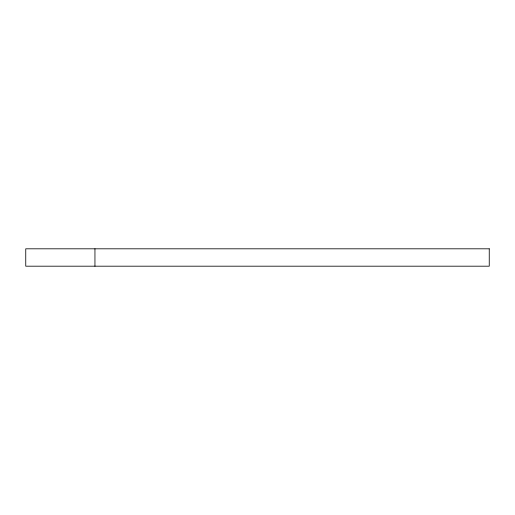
<?xml version="1.0" encoding="UTF-8"?>
<svg xmlns="http://www.w3.org/2000/svg" width="515" height="515" viewBox="0 0 515 515"><rect width="100%" height="100%" fill="white"/><g stroke="black" fill="none" stroke-linecap="round" stroke-linejoin="round"><path stroke-width="0.77" d="M94.947 248.809L94.947 266.191M489.25 248.809L25.75 248.809L25.75 266.191L489.25 266.191L489.25 248.809"/></g></svg>
